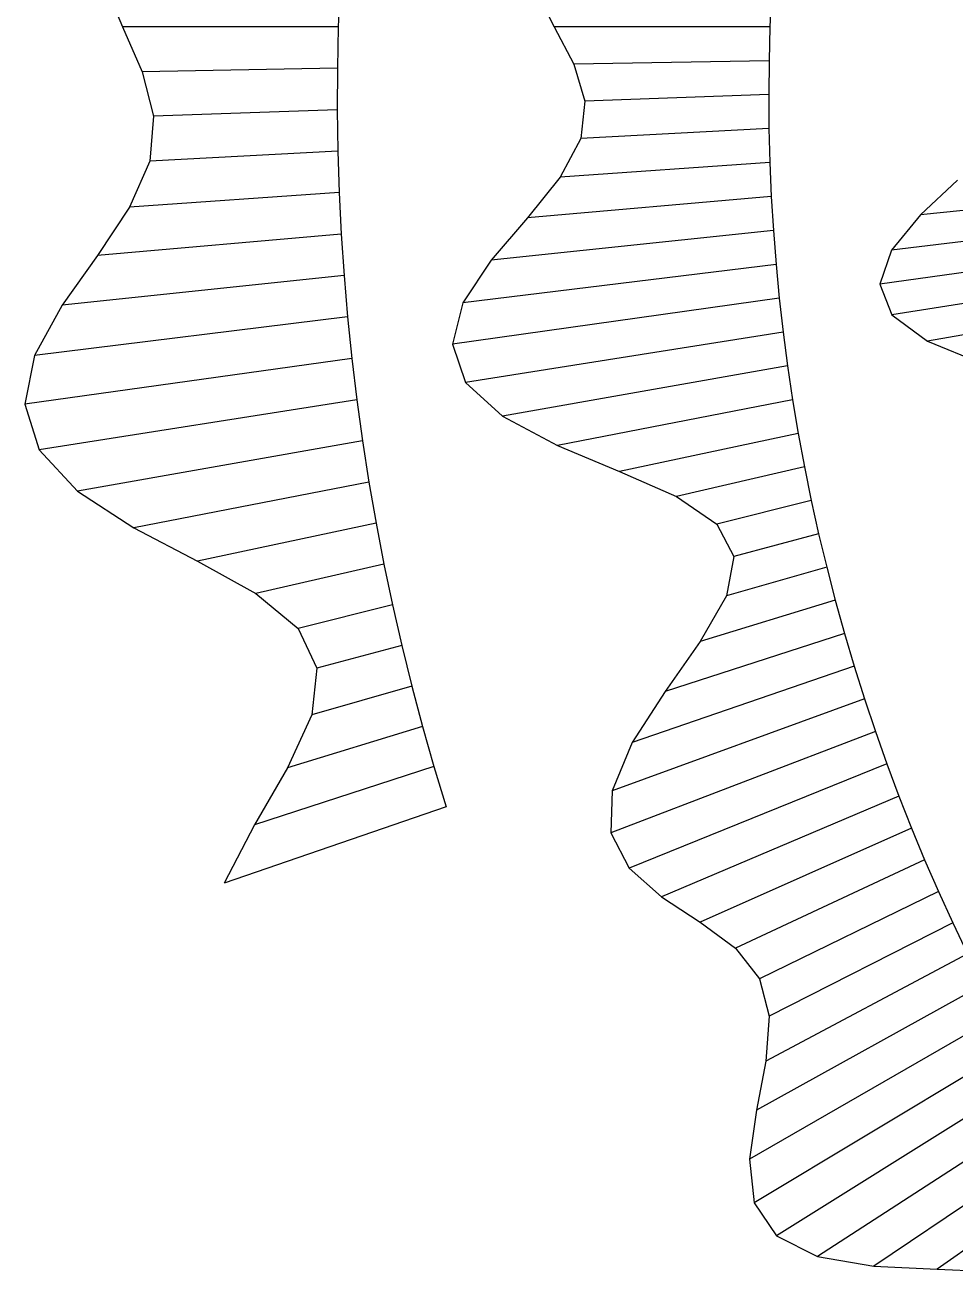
# Model space of a CAD drawing. Header units: metres. Extents: x -31.1 to 29.2, y -27.3 to 29.9.
# Drawn here: x -31.13 to -20.35, y -14.43 to 0.02 of the extents above; entities that cross this region are included whole.
import ezdxf

# ---------------------------------------------------------------- set-up
doc = ezdxf.new("R2010")
doc.units = ezdxf.units.M
for name, color, linetype in [('Fill', 3, 'Continuous'), ('Inner', 2, 'Continuous'), ('Outer', 1, 'Continuous')]:
    doc.layers.add(name, color=color, linetype=linetype)

msp = doc.modelspace()

# ---------------------------------------------------------------- linework, layer by layer
at = {"layer": 'Fill'}
for p, q in [((-22.5, 0), (-25, 0)), ((-27.5, 0), (-30, 0)), ((-22.51, -0.393), (-24.77, -0.432)), ((-27.51, -0.48), (-29.77, -0.52)), ((-22.514, -0.786), (-24.642, -0.861)), ((-27.511, -0.961), (-29.639, -1.035)), ((-22.511, -1.18), (-24.69, -1.294)), ((-27.504, -1.441), (-29.683, -1.556)), ((-22.501, -1.573), (-24.929, -1.743)), ((-17.487, -1.838), (-20.755, -2.181)), ((-27.488, -1.922), (-29.917, -2.092)), ((-22.484, -1.967), (-25.309, -2.214)), ((-17.466, -2.145), (-21.093, -2.59)), ((-27.465, -2.403), (-30.29, -2.65)), ((-22.46, -2.361), (-25.727, -2.704)), ((-17.44, -2.451), (-21.227, -2.983)), ((-27.432, -2.883), (-30.7, -3.227)), ((-22.429, -2.754), (-26.056, -3.199)), ((-17.408, -2.757), (-21.088, -3.34)), ((-22.391, -3.147), (-26.178, -3.679)), ((-17.371, -3.063), (-20.673, -3.645)), ((-27.392, -3.363), (-31.018, -3.809)), ((-22.346, -3.539), (-26.026, -4.122)), ((-27.342, -3.843), (-31.13, -4.375)), ((-22.295, -3.931), (-25.597, -4.513)), ((-27.285, -4.322), (-30.965, -4.904)), ((-22.237, -4.322), (-24.961, -4.852)), ((-22.171, -4.713), (-24.241, -5.153)), ((-27.219, -4.799), (-30.521, -5.382)), ((-22.099, -5.102), (-23.582, -5.444)), ((-27.145, -5.276), (-29.869, -5.806)), ((-22.02, -5.49), (-23.115, -5.763)), ((-27.062, -5.752), (-29.131, -6.192)), ((-21.935, -5.877), (-22.918, -6.141)), ((-26.971, -6.227), (-28.454, -6.569)), ((-21.842, -6.263), (-23.002, -6.596)), ((-21.743, -6.647), (-23.306, -7.125)), ((-26.872, -6.7), (-27.966, -6.973)), ((-21.637, -7.03), (-23.714, -7.705)), ((-26.764, -7.171), (-27.748, -7.435)), ((-21.524, -7.411), (-24.094, -8.296)), ((-26.648, -7.641), (-27.808, -7.974)), ((-21.404, -7.79), (-24.327, -8.854)), ((-26.524, -8.109), (-28.087, -8.587)), ((-21.278, -8.168), (-24.342, -9.344)), ((-26.392, -8.575), (-28.47, -9.25)), ((-21.145, -8.543), (-24.132, -9.75)), ((-21.005, -8.916), (-23.754, -10.083)), ((-26.251, -9.039), (-28.822, -9.924)), ((-20.859, -9.287), (-23.307, -10.377)), ((-20.707, -9.656), (-22.899, -10.678)), ((-20.547, -10.022), (-22.62, -11.033)), ((-20.382, -10.385), (-22.509, -11.469)), ((-20.21, -10.746), (-22.545, -11.987)), ((-20.031, -11.103), (-22.655, -12.558)), ((-19.846, -11.458), (-22.735, -13.126)), ((-19.655, -11.81), (-22.682, -13.629)), ((-19.458, -12.159), (-22.425, -14.013)), ((-19.254, -12.504), (-21.949, -14.254)), ((-19.045, -12.846), (-21.296, -14.365)), ((-18.829, -13.184), (-20.563, -14.398))]:
    msp.add_line(p, q, dxfattribs=at)
at = {"layer": 'Inner'}
for p, q in [((-27.482, 0.48), (-27.5, 0)), ((-22.483, 0.392), (-22.5, 0)), ((-22.5, 0), (-22.51, -0.393)), ((-27.5, 0), (-27.51, -0.48)), ((-22.51, -0.393), (-22.514, -0.786)), ((-27.51, -0.48), (-27.511, -0.961)), ((-22.514, -0.786), (-22.511, -1.18)), ((-27.511, -0.961), (-27.504, -1.441)), ((-22.511, -1.18), (-22.501, -1.573)), ((-27.504, -1.441), (-27.488, -1.922)), ((-22.501, -1.573), (-22.484, -1.967)), ((-27.488, -1.922), (-27.465, -2.403)), ((-22.484, -1.967), (-22.46, -2.361)), ((-27.465, -2.403), (-27.432, -2.883)), ((-22.46, -2.361), (-22.429, -2.754)), ((-27.432, -2.883), (-27.392, -3.363)), ((-22.429, -2.754), (-22.391, -3.147)), ((-22.391, -3.147), (-22.346, -3.539)), ((-27.392, -3.363), (-27.342, -3.843)), ((-22.346, -3.539), (-22.295, -3.931)), ((-27.342, -3.843), (-27.285, -4.322)), ((-22.295, -3.931), (-22.237, -4.322)), ((-27.285, -4.322), (-27.219, -4.799)), ((-22.237, -4.322), (-22.171, -4.713)), ((-22.171, -4.713), (-22.099, -5.102)), ((-27.219, -4.799), (-27.145, -5.276)), ((-22.099, -5.102), (-22.02, -5.49)), ((-27.145, -5.276), (-27.062, -5.752)), ((-22.02, -5.49), (-21.935, -5.877)), ((-27.062, -5.752), (-26.971, -6.227)), ((-21.935, -5.877), (-21.842, -6.263)), ((-26.971, -6.227), (-26.872, -6.7)), ((-21.842, -6.263), (-21.743, -6.647)), ((-21.743, -6.647), (-21.637, -7.03)), ((-26.872, -6.7), (-26.764, -7.171)), ((-21.637, -7.03), (-21.524, -7.411)), ((-26.764, -7.171), (-26.648, -7.641)), ((-21.524, -7.411), (-21.404, -7.79)), ((-26.648, -7.641), (-26.524, -8.109)), ((-21.404, -7.79), (-21.278, -8.168)), ((-26.524, -8.109), (-26.392, -8.575)), ((-21.278, -8.168), (-21.145, -8.543)), ((-26.392, -8.575), (-26.251, -9.039)), ((-21.145, -8.543), (-21.005, -8.916)), ((-21.005, -8.916), (-20.859, -9.287)), ((-20.859, -9.287), (-20.707, -9.656)), ((-20.707, -9.656), (-20.547, -10.022)), ((-20.547, -10.022), (-20.382, -10.385)), ((-20.382, -10.385), (-20.21, -10.746))]:
    msp.add_line(p, q, dxfattribs=at)
at = {"layer": 'Outer'}
for p, q in [((-30.221, 0.528), (-30, 0)), ((-25.222, 0.44), (-25, 0)), ((-25, 0), (-24.77, -0.432)), ((-30, 0), (-29.77, -0.52)), ((-24.77, -0.432), (-24.642, -0.861)), ((-29.77, -0.52), (-29.639, -1.035)), ((-24.642, -0.861), (-24.69, -1.294)), ((-29.639, -1.035), (-29.683, -1.556)), ((-24.69, -1.294), (-24.929, -1.743)), ((-29.683, -1.556), (-29.917, -2.092)), ((-24.929, -1.743), (-25.309, -2.214)), ((-20.328, -1.778), (-20.755, -2.181)), ((-29.917, -2.092), (-30.29, -2.65)), ((-25.309, -2.214), (-25.727, -2.704)), ((-20.755, -2.181), (-21.093, -2.59)), ((-21.093, -2.59), (-21.227, -2.983)), ((-30.29, -2.65), (-30.7, -3.227)), ((-25.727, -2.704), (-26.056, -3.199)), ((-21.227, -2.983), (-21.088, -3.34)), ((-30.7, -3.227), (-31.018, -3.809)), ((-26.056, -3.199), (-26.178, -3.679)), ((-21.088, -3.34), (-20.673, -3.645)), ((-26.178, -3.679), (-26.026, -4.122)), ((-20.673, -3.645), (-20.053, -3.898)), ((-31.018, -3.809), (-31.13, -4.375)), ((-26.026, -4.122), (-25.597, -4.513)), ((-31.13, -4.375), (-30.965, -4.904)), ((-25.597, -4.513), (-24.961, -4.852)), ((-30.965, -4.904), (-30.521, -5.382)), ((-24.961, -4.852), (-24.241, -5.153)), ((-24.241, -5.153), (-23.582, -5.444)), ((-30.521, -5.382), (-29.869, -5.806)), ((-23.582, -5.444), (-23.115, -5.763)), ((-23.115, -5.763), (-22.918, -6.141)), ((-29.869, -5.806), (-29.131, -6.192)), ((-29.131, -6.192), (-28.454, -6.569)), ((-22.918, -6.141), (-23.002, -6.596)), ((-28.454, -6.569), (-27.966, -6.973)), ((-23.002, -6.596), (-23.306, -7.125)), ((-27.966, -6.973), (-27.748, -7.435)), ((-23.306, -7.125), (-23.714, -7.705)), ((-27.748, -7.435), (-27.808, -7.974)), ((-23.714, -7.705), (-24.094, -8.296)), ((-27.808, -7.974), (-28.087, -8.587)), ((-24.094, -8.296), (-24.327, -8.854)), ((-28.087, -8.587), (-28.47, -9.25)), ((-24.327, -8.854), (-24.342, -9.344)), ((-28.47, -9.25), (-28.822, -9.924)), ((-24.342, -9.344), (-24.132, -9.75)), ((-24.132, -9.75), (-23.754, -10.083)), ((-23.754, -10.083), (-23.307, -10.377)), ((-23.307, -10.377), (-22.899, -10.678)), ((-22.899, -10.678), (-22.62, -11.033)), ((-22.62, -11.033), (-22.509, -11.469)), ((-22.509, -11.469), (-22.545, -11.987)), ((-22.545, -11.987), (-22.655, -12.558)), ((-22.655, -12.558), (-22.735, -13.126)), ((-22.735, -13.126), (-22.682, -13.629)), ((-22.682, -13.629), (-22.425, -14.013)), ((-22.425, -14.013), (-21.949, -14.254)), ((-21.949, -14.254), (-21.296, -14.365)), ((-21.296, -14.365), (-20.563, -14.398)), ((-20.563, -14.398), (-19.866, -14.433))]:
    msp.add_line(p, q, dxfattribs=at)

doc.saveas('drawing.dxf')
